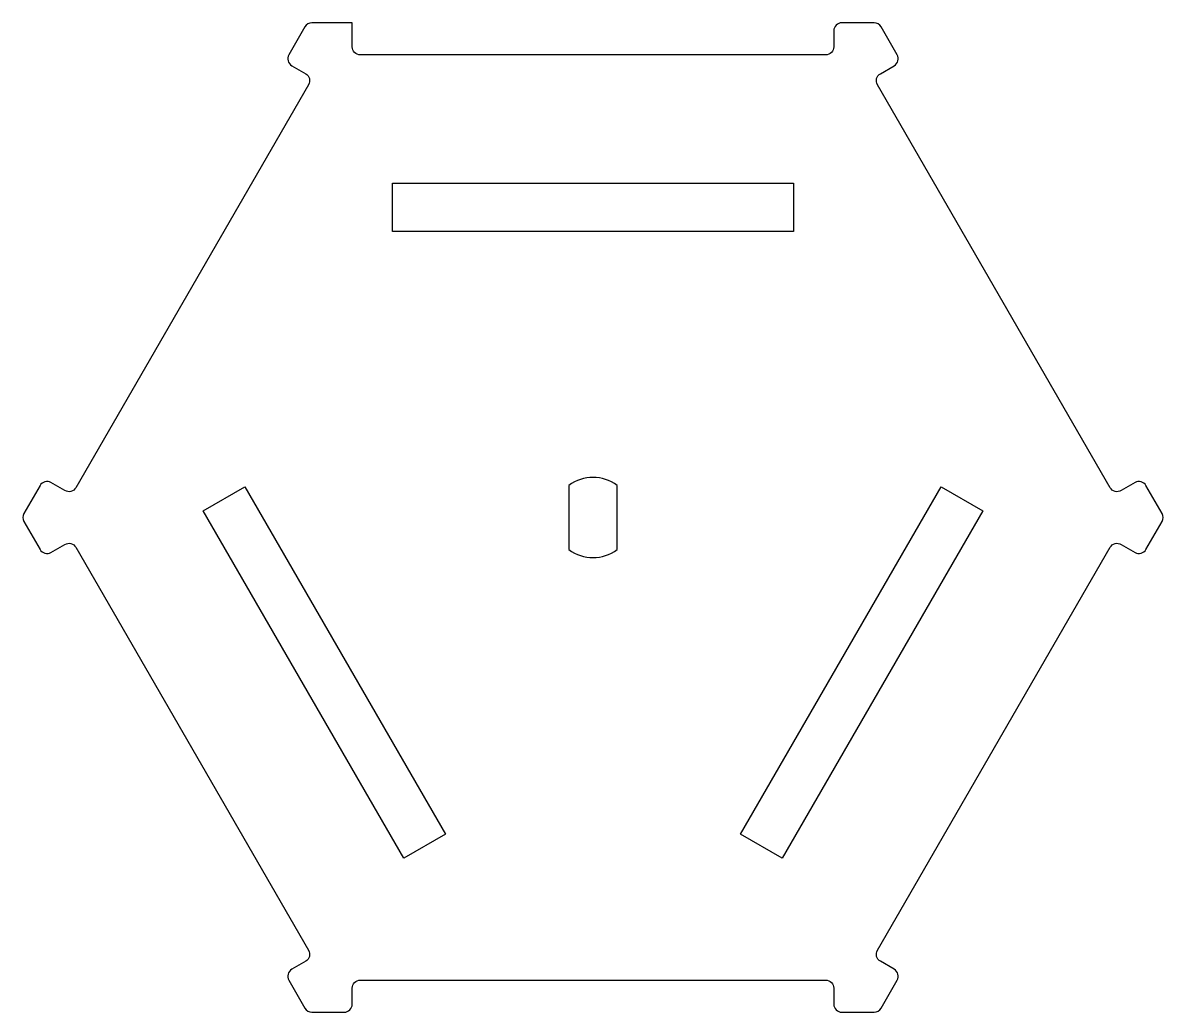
# Model space of a CAD drawing. Header units: millimetres. Extents: x 183.5 to 254.5, y -181.8 to -120.1.
import ezdxf

# ---------------------------------------------------------------- set-up
doc = ezdxf.new("R2010")
doc.units = ezdxf.units.MM
doc.layers.get('0').update_dxf_attribs({"linetype": 'CONTINUOUS'})

msp = doc.modelspace()

# ---------------------------------------------------------------- linework, layer by layer
for points in [[(234.481, -120.124, 0.414214), (233.981, -120.624), (233.981, -121.624, -0.414214), (233.481, -122.124), (204.481, -122.124, -0.414214), (203.981, -121.624), (203.981, -120.124), (201.469, -120.124, 0.267949), (201.036, -120.374), (200.031, -122.116, 0.414214), (200.214, -122.799), (201.08, -123.299, -0.414214), (201.263, -123.982), (186.763, -149.097, -0.414214), (186.08, -149.28), (185.214, -148.78, 0.414214), (184.531, -148.963), (183.525, -150.705, 0.267949), (183.525, -151.205), (184.531, -152.947, 0.414214), (185.214, -153.13), (186.08, -152.63, -0.414214), (186.763, -152.813), (201.263, -177.928, -0.414214), (201.08, -178.611), (200.214, -179.111, 0.414214), (200.031, -179.794), (201.036, -181.536, 0.267949), (201.469, -181.786), (203.481, -181.786, 0.414214), (203.981, -181.286), (203.981, -180.286, -0.414214), (204.481, -179.786), (233.481, -179.786, -0.414214), (233.981, -180.286), (233.981, -181.286, 0.414214), (234.481, -181.786), (236.492, -181.786, 0.267949), (236.925, -181.536), (237.931, -179.794, 0.414214), (237.748, -179.111), (236.882, -178.611, -0.414214), (236.699, -177.928), (251.199, -152.813, -0.414214), (251.882, -152.63), (252.748, -153.13, 0.414214), (253.431, -152.947), (254.437, -151.205, 0.267949), (254.437, -150.705), (253.431, -148.963, 0.414214), (252.748, -148.78), (251.882, -149.28, -0.414214), (251.199, -149.097), (236.699, -123.982, -0.414214), (236.882, -123.299), (237.748, -122.799, 0.414214), (237.931, -122.116), (236.925, -120.374, 0.267949), (236.492, -120.124)], [(220.481, -148.955, 0.333333), (217.481, -148.955), (217.481, -152.955, 0.333333), (220.481, -152.955)]]:
    msp.add_lwpolyline(points, format="xyb", close=True)
for points in [[(231.481, -130.124), (231.481, -133.124), (206.481, -133.124), (206.481, -130.124)], [(197.289, -149.045), (209.789, -170.696), (207.191, -172.196), (194.691, -150.545)], [(228.173, -170.696), (240.673, -149.045), (243.271, -150.545), (230.771, -172.196)]]:
    msp.add_lwpolyline(points, close=True)

doc.saveas('drawing.dxf')
